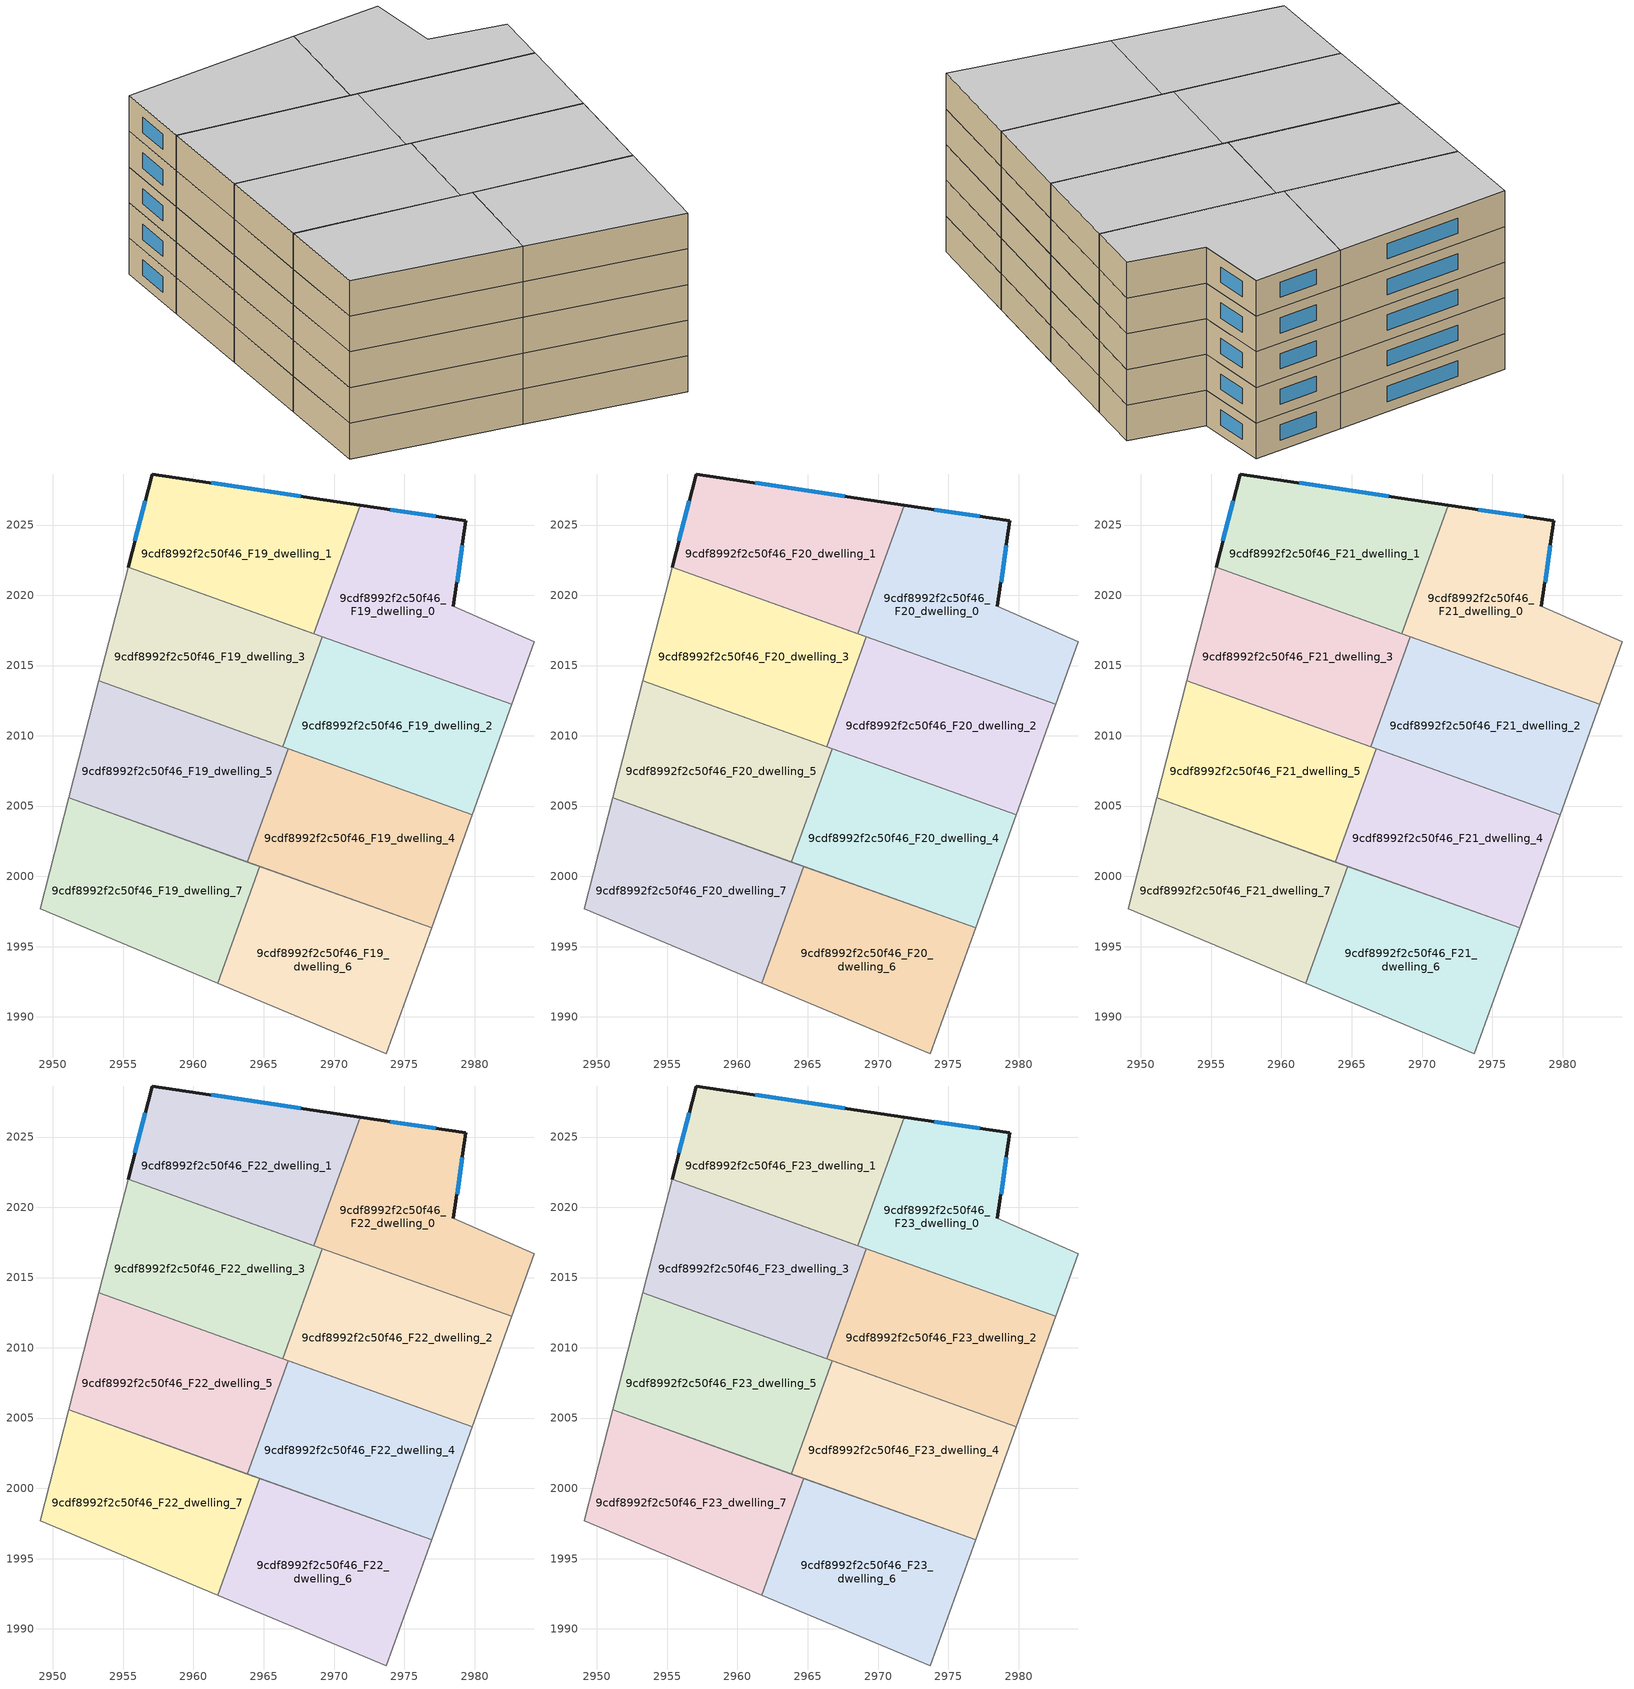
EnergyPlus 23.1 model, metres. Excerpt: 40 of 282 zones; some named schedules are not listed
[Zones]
9cdf8992f2c50f46_F19_dwelling_0
 floor to 9cdf8992f2c50f46_F18_dwelling_0 (EU_floor_Construction): 2979.39,2025.3 2978.5,2019.21 2984.23,2016.69 2982.64,2012.23 2968.57,2017.27 2971.85,2026.42 z57
 wall outside (EU_wall_Construction): 2978.5,2019.21 2979.39,2025.3 2971.85,2026.42 z57:60
 wall adiabatic (EU_wall_Construction): 2968.57,2017.27 2982.64,2012.23 2984.23,2016.69 2978.5,2019.21 z57:60
 wall to 9cdf8992f2c50f46_F19_dwelling_1 (EU_wall_Construction): 2971.85,2026.42 2968.57,2017.27 z57:60
 window (EU_Window_Construction): 2977.24,2025.62 2974.01,2026.1 / 2978.75,2020.95 2979.14,2023.56 z57.86:59.14
9cdf8992f2c50f46_F19_dwelling_1
 floor to 9cdf8992f2c50f46_F18_dwelling_1 (EU_floor_Construction): 2971.85,2026.42 2968.57,2017.27 2955.35,2022.01 2957.05,2028.62 z57
 wall outside (EU_wall_Construction): 2971.85,2026.42 2957.05,2028.62 2955.35,2022.01 z57:60
 wall adiabatic (EU_wall_Construction): 2955.35,2022.01 2968.57,2017.27 z57:60
 window (EU_Window_Construction): 2967.62,2027.05 2961.28,2028 / 2956.57,2026.73 2955.83,2023.9 z57.86:59.14
9cdf8992f2c50f46_F19_dwelling_2
 floor to 9cdf8992f2c50f46_F18_dwelling_2 (EU_floor_Construction): 2982.64,2012.23 2979.83,2004.39 2966.36,2009.21 2969.17,2017.05 z57
 wall adiabatic (EU_wall_Construction): 2966.36,2009.21 2979.83,2004.39 2982.64,2012.23 2969.17,2017.05 z57:60
 wall to 9cdf8992f2c50f46_F19_dwelling_3 (EU_wall_Construction): 2969.17,2017.05 2966.36,2009.21 z57:60
9cdf8992f2c50f46_F19_dwelling_3
 floor to 9cdf8992f2c50f46_F18_dwelling_3 (EU_floor_Construction): 2969.17,2017.05 2966.36,2009.21 2953.26,2013.91 2955.35,2022.01 z57
 wall adiabatic (EU_wall_Construction): 2969.17,2017.05 2955.35,2022.01 2953.26,2013.91 2966.36,2009.21 z57:60
9cdf8992f2c50f46_F19_dwelling_4
 floor to 9cdf8992f2c50f46_F18_dwelling_4 (EU_floor_Construction): 2979.83,2004.39 2976.94,1996.33 2963.84,2001.02 2966.73,2009.08 z57
 wall adiabatic (EU_wall_Construction): 2963.84,2001.02 2976.94,1996.33 2979.83,2004.39 2966.73,2009.08 z57:60
 wall to 9cdf8992f2c50f46_F19_dwelling_5 (EU_wall_Construction): 2966.73,2009.08 2963.84,2001.02 z57:60
9cdf8992f2c50f46_F19_dwelling_5
 floor to 9cdf8992f2c50f46_F18_dwelling_5 (EU_floor_Construction): 2966.73,2009.08 2963.84,2001.02 2951.11,2005.58 2953.26,2013.91 z57
 wall adiabatic (EU_wall_Construction): 2966.73,2009.08 2953.26,2013.91 2951.11,2005.58 2963.84,2001.02 z57:60
9cdf8992f2c50f46_F19_dwelling_6
 floor to 9cdf8992f2c50f46_F18_dwelling_6 (EU_floor_Construction): 2976.94,1996.33 2973.73,1987.37 2961.73,1992.39 2964.71,2000.71 z57
 wall adiabatic (EU_wall_Construction): 2961.73,1992.39 2973.73,1987.37 2976.94,1996.33 2964.71,2000.71 z57:60
 wall to 9cdf8992f2c50f46_F19_dwelling_7 (EU_wall_Construction): 2964.71,2000.71 2961.73,1992.39 z57:60
9cdf8992f2c50f46_F19_dwelling_7
 floor to 9cdf8992f2c50f46_F18_dwelling_7 (EU_floor_Construction): 2964.71,2000.71 2961.73,1992.39 2949.08,1997.68 2951.11,2005.58 z57
 wall adiabatic (EU_wall_Construction): 2964.71,2000.71 2951.11,2005.58 2949.08,1997.68 2961.73,1992.39 z57:60
9cdf8992f2c50f46_F20_dwelling_0
 floor to 9cdf8992f2c50f46_F19_dwelling_0 (EU_floor_Construction): 2979.39,2025.3 2978.5,2019.21 2984.23,2016.69 2982.64,2012.23 2968.57,2017.27 2971.85,2026.42 z60
 wall outside (EU_wall_Construction): 2978.5,2019.21 2979.39,2025.3 2971.85,2026.42 z60:63
 wall adiabatic (EU_wall_Construction): 2968.57,2017.27 2982.64,2012.23 2984.23,2016.69 2978.5,2019.21 z60:63
 wall to 9cdf8992f2c50f46_F20_dwelling_1 (EU_wall_Construction): 2971.85,2026.42 2968.57,2017.27 z60:63
 window (EU_Window_Construction): 2977.24,2025.62 2974.01,2026.1 / 2978.75,2020.95 2979.14,2023.56 z60.86:62.14
9cdf8992f2c50f46_F20_dwelling_1
 floor to 9cdf8992f2c50f46_F19_dwelling_1 (EU_floor_Construction): 2971.85,2026.42 2968.57,2017.27 2955.35,2022.01 2957.05,2028.62 z60
 wall outside (EU_wall_Construction): 2971.85,2026.42 2957.05,2028.62 2955.35,2022.01 z60:63
 wall adiabatic (EU_wall_Construction): 2955.35,2022.01 2968.57,2017.27 z60:63
 window (EU_Window_Construction): 2967.62,2027.05 2961.28,2028 / 2956.57,2026.73 2955.83,2023.9 z60.86:62.14
9cdf8992f2c50f46_F20_dwelling_2
 floor to 9cdf8992f2c50f46_F19_dwelling_2 (EU_floor_Construction): 2982.64,2012.23 2979.83,2004.39 2966.36,2009.21 2969.17,2017.05 z60
 wall adiabatic (EU_wall_Construction): 2966.36,2009.21 2979.83,2004.39 2982.64,2012.23 2969.17,2017.05 z60:63
 wall to 9cdf8992f2c50f46_F20_dwelling_3 (EU_wall_Construction): 2969.17,2017.05 2966.36,2009.21 z60:63
9cdf8992f2c50f46_F20_dwelling_3
 floor to 9cdf8992f2c50f46_F19_dwelling_3 (EU_floor_Construction): 2969.17,2017.05 2966.36,2009.21 2953.26,2013.91 2955.35,2022.01 z60
 wall adiabatic (EU_wall_Construction): 2969.17,2017.05 2955.35,2022.01 2953.26,2013.91 2966.36,2009.21 z60:63
9cdf8992f2c50f46_F20_dwelling_4
 floor to 9cdf8992f2c50f46_F19_dwelling_4 (EU_floor_Construction): 2979.83,2004.39 2976.94,1996.33 2963.84,2001.02 2966.73,2009.08 z60
 wall adiabatic (EU_wall_Construction): 2963.84,2001.02 2976.94,1996.33 2979.83,2004.39 2966.73,2009.08 z60:63
 wall to 9cdf8992f2c50f46_F20_dwelling_5 (EU_wall_Construction): 2966.73,2009.08 2963.84,2001.02 z60:63
9cdf8992f2c50f46_F20_dwelling_5
 floor to 9cdf8992f2c50f46_F19_dwelling_5 (EU_floor_Construction): 2966.73,2009.08 2963.84,2001.02 2951.11,2005.58 2953.26,2013.91 z60
 wall adiabatic (EU_wall_Construction): 2966.73,2009.08 2953.26,2013.91 2951.11,2005.58 2963.84,2001.02 z60:63
9cdf8992f2c50f46_F20_dwelling_6
 floor to 9cdf8992f2c50f46_F19_dwelling_6 (EU_floor_Construction): 2976.94,1996.33 2973.73,1987.37 2961.73,1992.39 2964.71,2000.71 z60
 wall adiabatic (EU_wall_Construction): 2961.73,1992.39 2973.73,1987.37 2976.94,1996.33 2964.71,2000.71 z60:63
 wall to 9cdf8992f2c50f46_F20_dwelling_7 (EU_wall_Construction): 2964.71,2000.71 2961.73,1992.39 z60:63
9cdf8992f2c50f46_F20_dwelling_7
 floor to 9cdf8992f2c50f46_F19_dwelling_7 (EU_floor_Construction): 2964.71,2000.71 2961.73,1992.39 2949.08,1997.68 2951.11,2005.58 z60
 wall adiabatic (EU_wall_Construction): 2964.71,2000.71 2951.11,2005.58 2949.08,1997.68 2961.73,1992.39 z60:63
9cdf8992f2c50f46_F21_dwelling_0
 floor to 9cdf8992f2c50f46_F20_dwelling_0 (EU_floor_Construction): 2979.39,2025.3 2978.5,2019.21 2984.23,2016.69 2982.64,2012.23 2968.57,2017.27 2971.85,2026.42 z63
 wall outside (EU_wall_Construction): 2978.5,2019.21 2979.39,2025.3 2971.85,2026.42 z63:66
 wall adiabatic (EU_wall_Construction): 2968.57,2017.27 2982.64,2012.23 2984.23,2016.69 2978.5,2019.21 z63:66
 wall to 9cdf8992f2c50f46_F21_dwelling_1 (EU_wall_Construction): 2971.85,2026.42 2968.57,2017.27 z63:66
 window (EU_Window_Construction): 2977.24,2025.62 2974.01,2026.1 / 2978.75,2020.95 2979.14,2023.56 z63.86:65.14
9cdf8992f2c50f46_F21_dwelling_1
 floor to 9cdf8992f2c50f46_F20_dwelling_1 (EU_floor_Construction): 2971.85,2026.42 2968.57,2017.27 2955.35,2022.01 2957.05,2028.62 z63
 wall outside (EU_wall_Construction): 2971.85,2026.42 2957.05,2028.62 2955.35,2022.01 z63:66
 wall adiabatic (EU_wall_Construction): 2955.35,2022.01 2968.57,2017.27 z63:66
 window (EU_Window_Construction): 2967.62,2027.05 2961.28,2028 / 2956.57,2026.73 2955.83,2023.9 z63.86:65.14
9cdf8992f2c50f46_F21_dwelling_2
 floor to 9cdf8992f2c50f46_F20_dwelling_2 (EU_floor_Construction): 2982.64,2012.23 2979.83,2004.39 2966.36,2009.21 2969.17,2017.05 z63
 wall adiabatic (EU_wall_Construction): 2966.36,2009.21 2979.83,2004.39 2982.64,2012.23 2969.17,2017.05 z63:66
 wall to 9cdf8992f2c50f46_F21_dwelling_3 (EU_wall_Construction): 2969.17,2017.05 2966.36,2009.21 z63:66
9cdf8992f2c50f46_F21_dwelling_3
 floor to 9cdf8992f2c50f46_F20_dwelling_3 (EU_floor_Construction): 2969.17,2017.05 2966.36,2009.21 2953.26,2013.91 2955.35,2022.01 z63
 wall adiabatic (EU_wall_Construction): 2969.17,2017.05 2955.35,2022.01 2953.26,2013.91 2966.36,2009.21 z63:66
9cdf8992f2c50f46_F21_dwelling_4
 floor to 9cdf8992f2c50f46_F20_dwelling_4 (EU_floor_Construction): 2979.83,2004.39 2976.94,1996.33 2963.84,2001.02 2966.73,2009.08 z63
 wall adiabatic (EU_wall_Construction): 2963.84,2001.02 2976.94,1996.33 2979.83,2004.39 2966.73,2009.08 z63:66
 wall to 9cdf8992f2c50f46_F21_dwelling_5 (EU_wall_Construction): 2966.73,2009.08 2963.84,2001.02 z63:66
9cdf8992f2c50f46_F21_dwelling_5
 floor to 9cdf8992f2c50f46_F20_dwelling_5 (EU_floor_Construction): 2966.73,2009.08 2963.84,2001.02 2951.11,2005.58 2953.26,2013.91 z63
 wall adiabatic (EU_wall_Construction): 2966.73,2009.08 2953.26,2013.91 2951.11,2005.58 2963.84,2001.02 z63:66
9cdf8992f2c50f46_F21_dwelling_6
 floor to 9cdf8992f2c50f46_F20_dwelling_6 (EU_floor_Construction): 2976.94,1996.33 2973.73,1987.37 2961.73,1992.39 2964.71,2000.71 z63
 wall adiabatic (EU_wall_Construction): 2961.73,1992.39 2973.73,1987.37 2976.94,1996.33 2964.71,2000.71 z63:66
 wall to 9cdf8992f2c50f46_F21_dwelling_7 (EU_wall_Construction): 2964.71,2000.71 2961.73,1992.39 z63:66
9cdf8992f2c50f46_F21_dwelling_7
 floor to 9cdf8992f2c50f46_F20_dwelling_7 (EU_floor_Construction): 2964.71,2000.71 2961.73,1992.39 2949.08,1997.68 2951.11,2005.58 z63
 wall adiabatic (EU_wall_Construction): 2964.71,2000.71 2951.11,2005.58 2949.08,1997.68 2961.73,1992.39 z63:66
9cdf8992f2c50f46_F22_dwelling_0
 floor to 9cdf8992f2c50f46_F21_dwelling_0 (EU_floor_Construction): 2979.39,2025.3 2978.5,2019.21 2984.23,2016.69 2982.64,2012.23 2968.57,2017.27 2971.85,2026.42 z66
 wall outside (EU_wall_Construction): 2978.5,2019.21 2979.39,2025.3 2971.85,2026.42 z66:69
 wall adiabatic (EU_wall_Construction): 2968.57,2017.27 2982.64,2012.23 2984.23,2016.69 2978.5,2019.21 z66:69
 wall to 9cdf8992f2c50f46_F22_dwelling_1 (EU_wall_Construction): 2971.85,2026.42 2968.57,2017.27 z66:69
 window (EU_Window_Construction): 2977.24,2025.62 2974.01,2026.1 / 2978.75,2020.95 2979.14,2023.56 z66.86:68.14
9cdf8992f2c50f46_F22_dwelling_1
 floor to 9cdf8992f2c50f46_F21_dwelling_1 (EU_floor_Construction): 2971.85,2026.42 2968.57,2017.27 2955.35,2022.01 2957.05,2028.62 z66
 wall outside (EU_wall_Construction): 2971.85,2026.42 2957.05,2028.62 2955.35,2022.01 z66:69
 wall adiabatic (EU_wall_Construction): 2955.35,2022.01 2968.57,2017.27 z66:69
 window (EU_Window_Construction): 2967.62,2027.05 2961.28,2028 / 2956.57,2026.73 2955.83,2023.9 z66.86:68.14
9cdf8992f2c50f46_F22_dwelling_2
 floor to 9cdf8992f2c50f46_F21_dwelling_2 (EU_floor_Construction): 2982.64,2012.23 2979.83,2004.39 2966.36,2009.21 2969.17,2017.05 z66
 wall adiabatic (EU_wall_Construction): 2966.36,2009.21 2979.83,2004.39 2982.64,2012.23 2969.17,2017.05 z66:69
 wall to 9cdf8992f2c50f46_F22_dwelling_3 (EU_wall_Construction): 2969.17,2017.05 2966.36,2009.21 z66:69
9cdf8992f2c50f46_F22_dwelling_3
 floor to 9cdf8992f2c50f46_F21_dwelling_3 (EU_floor_Construction): 2969.17,2017.05 2966.36,2009.21 2953.26,2013.91 2955.35,2022.01 z66
 wall adiabatic (EU_wall_Construction): 2969.17,2017.05 2955.35,2022.01 2953.26,2013.91 2966.36,2009.21 z66:69
9cdf8992f2c50f46_F22_dwelling_4
 floor to 9cdf8992f2c50f46_F21_dwelling_4 (EU_floor_Construction): 2979.83,2004.39 2976.94,1996.33 2963.84,2001.02 2966.73,2009.08 z66
 wall adiabatic (EU_wall_Construction): 2963.84,2001.02 2976.94,1996.33 2979.83,2004.39 2966.73,2009.08 z66:69
 wall to 9cdf8992f2c50f46_F22_dwelling_5 (EU_wall_Construction): 2966.73,2009.08 2963.84,2001.02 z66:69
9cdf8992f2c50f46_F22_dwelling_5
 floor to 9cdf8992f2c50f46_F21_dwelling_5 (EU_floor_Construction): 2966.73,2009.08 2963.84,2001.02 2951.11,2005.58 2953.26,2013.91 z66
 wall adiabatic (EU_wall_Construction): 2966.73,2009.08 2953.26,2013.91 2951.11,2005.58 2963.84,2001.02 z66:69
9cdf8992f2c50f46_F22_dwelling_6
 floor to 9cdf8992f2c50f46_F21_dwelling_6 (EU_floor_Construction): 2976.94,1996.33 2973.73,1987.37 2961.73,1992.39 2964.71,2000.71 z66
 wall adiabatic (EU_wall_Construction): 2961.73,1992.39 2973.73,1987.37 2976.94,1996.33 2964.71,2000.71 z66:69
 wall to 9cdf8992f2c50f46_F22_dwelling_7 (EU_wall_Construction): 2964.71,2000.71 2961.73,1992.39 z66:69
9cdf8992f2c50f46_F22_dwelling_7
 floor to 9cdf8992f2c50f46_F21_dwelling_7 (EU_floor_Construction): 2964.71,2000.71 2961.73,1992.39 2949.08,1997.68 2951.11,2005.58 z66
 wall adiabatic (EU_wall_Construction): 2964.71,2000.71 2951.11,2005.58 2949.08,1997.68 2961.73,1992.39 z66:69
9cdf8992f2c50f46_F23_dwelling_0
 floor to 9cdf8992f2c50f46_F22_dwelling_0 (EU_floor_Construction): 2979.39,2025.3 2978.5,2019.21 2984.23,2016.69 2982.64,2012.23 2968.57,2017.27 2971.85,2026.42 z69
 wall outside (EU_wall_Construction): 2978.5,2019.21 2979.39,2025.3 2971.85,2026.42 z69:72
 wall adiabatic (EU_wall_Construction): 2968.57,2017.27 2982.64,2012.23 2984.23,2016.69 2978.5,2019.21 z69:72
 wall to 9cdf8992f2c50f46_F23_dwelling_1 (EU_wall_Construction): 2971.85,2026.42 2968.57,2017.27 z69:72
 window (EU_Window_Construction): 2977.24,2025.62 2974.01,2026.1 / 2978.75,2020.95 2979.14,2023.56 z69.86:71.14
 ceiling to 9cdf8992f2c50f46_F24_dwelling_0 (EU_floor_Construction): 2982.64,2012.23 2984.23,2016.69 2978.5,2019.21 2979.39,2025.3 2971.85,2026.42 2968.57,2017.27 z72
9cdf8992f2c50f46_F23_dwelling_1
 floor to 9cdf8992f2c50f46_F22_dwelling_1 (EU_floor_Construction): 2971.85,2026.42 2968.57,2017.27 2955.35,2022.01 2957.05,2028.62 z69
 wall outside (EU_wall_Construction): 2971.85,2026.42 2957.05,2028.62 2955.35,2022.01 z69:72
 wall adiabatic (EU_wall_Construction): 2955.35,2022.01 2968.57,2017.27 z69:72
 window (EU_Window_Construction): 2967.62,2027.05 2961.28,2028 / 2956.57,2026.73 2955.83,2023.9 z69.86:71.14
 ceiling to 9cdf8992f2c50f46_F24_dwelling_1 (EU_floor_Construction): 2968.57,2017.27 2971.85,2026.42 2957.05,2028.62 2955.35,2022.01 z72
9cdf8992f2c50f46_F23_dwelling_2
 floor to 9cdf8992f2c50f46_F22_dwelling_2 (EU_floor_Construction): 2982.64,2012.23 2979.83,2004.39 2966.36,2009.21 2969.17,2017.05 z69
 wall adiabatic (EU_wall_Construction): 2966.36,2009.21 2979.83,2004.39 2982.64,2012.23 2969.17,2017.05 z69:72
 wall to 9cdf8992f2c50f46_F23_dwelling_3 (EU_wall_Construction): 2969.17,2017.05 2966.36,2009.21 z69:72
 ceiling to 9cdf8992f2c50f46_F24_dwelling_2 (EU_floor_Construction): 2979.83,2004.39 2982.64,2012.23 2969.17,2017.05 2966.36,2009.21 z72
9cdf8992f2c50f46_F23_dwelling_3
 floor to 9cdf8992f2c50f46_F22_dwelling_3 (EU_floor_Construction): 2969.17,2017.05 2966.36,2009.21 2953.26,2013.91 2955.35,2022.01 z69
 wall adiabatic (EU_wall_Construction): 2969.17,2017.05 2955.35,2022.01 2953.26,2013.91 2966.36,2009.21 z69:72
 ceiling to 9cdf8992f2c50f46_F24_dwelling_3 (EU_floor_Construction): 2966.36,2009.21 2969.17,2017.05 2955.35,2022.01 2953.26,2013.91 z72
9cdf8992f2c50f46_F23_dwelling_4
 floor to 9cdf8992f2c50f46_F22_dwelling_4 (EU_floor_Construction): 2979.83,2004.39 2976.94,1996.33 2963.84,2001.02 2966.73,2009.08 z69
 wall adiabatic (EU_wall_Construction): 2963.84,2001.02 2976.94,1996.33 2979.83,2004.39 2966.73,2009.08 z69:72
 wall to 9cdf8992f2c50f46_F23_dwelling_5 (EU_wall_Construction): 2966.73,2009.08 2963.84,2001.02 z69:72
 ceiling to 9cdf8992f2c50f46_F24_dwelling_4 (EU_floor_Construction): 2976.94,1996.33 2979.83,2004.39 2966.73,2009.08 2963.84,2001.02 z72
9cdf8992f2c50f46_F23_dwelling_5
 floor to 9cdf8992f2c50f46_F22_dwelling_5 (EU_floor_Construction): 2966.73,2009.08 2963.84,2001.02 2951.11,2005.58 2953.26,2013.91 z69
 wall adiabatic (EU_wall_Construction): 2966.73,2009.08 2953.26,2013.91 2951.11,2005.58 2963.84,2001.02 z69:72
 ceiling to 9cdf8992f2c50f46_F24_dwelling_5 (EU_floor_Construction): 2963.84,2001.02 2966.73,2009.08 2953.26,2013.91 2951.11,2005.58 z72
9cdf8992f2c50f46_F23_dwelling_6
 floor to 9cdf8992f2c50f46_F22_dwelling_6 (EU_floor_Construction): 2976.94,1996.33 2973.73,1987.37 2961.73,1992.39 2964.71,2000.71 z69
 wall adiabatic (EU_wall_Construction): 2961.73,1992.39 2973.73,1987.37 2976.94,1996.33 2964.71,2000.71 z69:72
 wall to 9cdf8992f2c50f46_F23_dwelling_7 (EU_wall_Construction): 2964.71,2000.71 2961.73,1992.39 z69:72
 ceiling to 9cdf8992f2c50f46_F24_dwelling_6 (EU_floor_Construction): 2973.73,1987.37 2976.94,1996.33 2964.71,2000.71 2961.73,1992.39 z72
9cdf8992f2c50f46_F23_dwelling_7
 floor to 9cdf8992f2c50f46_F22_dwelling_7 (EU_floor_Construction): 2964.71,2000.71 2961.73,1992.39 2949.08,1997.68 2951.11,2005.58 z69
 wall adiabatic (EU_wall_Construction): 2964.71,2000.71 2951.11,2005.58 2949.08,1997.68 2961.73,1992.39 z69:72
 ceiling to 9cdf8992f2c50f46_F24_dwelling_7 (EU_floor_Construction): 2961.73,1992.39 2964.71,2000.71 2951.11,2005.58 2949.08,1997.68 z72
[Building]
EU S2 Campaign: North Axis=0; Terrain=City; Solar Distribution=FullExterior
[Site:Location]
Helsinki-Vantaa.AP: Latitude=60.317; Longitude=24.963; Time Zone=2; Elevation=54.6
[SizingPeriod:WeatherFileDays]
AnnualSizingPeriod: Begin Month=1; Begin Day of Month=1; End Month=12; End Day of Month=31; Day of Week for Start Day=Monday; Use Weather File Daylight Saving Period=No; Use Weather File Rain and Snow Indicators=No
[MATERIAL]
EU_InternalMass_Material: Roughness=MediumRough; Thickness=0.1; Conductivity=1; Density=1800; Specific Heat=900; Thermal Absorptance=0.9; Solar Absorptance=0.7; Visible Absorptance=0.7
[MATERIAL:NOMASS] Roughness=MediumRough; Thermal Absorptance=0.9; Solar Absorptance=0.7; Visible Absorptance=0.7
Name | Thermal Resistance
EU_wall_NoMass | 5.91765
EU_floor_NoMass | 6.2875
[WINDOWMATERIAL:SIMPLEGLAZINGSYSTEM]
EU_Window_SimpleGlazing: UFactor=0.994035; Solar Heat Gain Coefficient=0.7; Visible Transmittance=0.7
[CONSTRUCTION]
EU_wall_Construction: EU_wall_NoMass
EU_floor_Construction: EU_floor_NoMass
EU_Window_Construction: EU_Window_SimpleGlazing
EU_InternalMass_Construction: EU_InternalMass_Material
[ZONE] Type=1; Multiplier=1; Ceiling Height=autocalculate; Floor Area=autocalculate; Part of Total Floor Area=Yes
Name | Volume
9cdf8992f2c50f46_F19_dwelling_0; 9cdf8992f2c50f46_F20_dwelling_0; 9cdf8992f2c50f46_F21_dwelling_0; 9cdf8992f2c50f46_F22_dwelling_0; 9cdf8992f2c50f46_F23_dwelling_0 | 357.466
9cdf8992f2c50f46_F19_dwelling_1; 9cdf8992f2c50f46_F20_dwelling_1; 9cdf8992f2c50f46_F21_dwelling_1; 9cdf8992f2c50f46_F22_dwelling_1; 9cdf8992f2c50f46_F23_dwelling_1 | 357.464
9cdf8992f2c50f46_F19_dwelling_2; 9cdf8992f2c50f46_F20_dwelling_2; 9cdf8992f2c50f46_F21_dwelling_2; 9cdf8992f2c50f46_F22_dwelling_2; 9cdf8992f2c50f46_F23_dwelling_2 | 357.456
9cdf8992f2c50f46_F19_dwelling_3; 9cdf8992f2c50f46_F20_dwelling_3; 9cdf8992f2c50f46_F21_dwelling_3; 9cdf8992f2c50f46_F22_dwelling_3; 9cdf8992f2c50f46_F23_dwelling_3 | 357.463
9cdf8992f2c50f46_F19_dwelling_4; 9cdf8992f2c50f46_F20_dwelling_4; 9cdf8992f2c50f46_F21_dwelling_4; 9cdf8992f2c50f46_F22_dwelling_4; 9cdf8992f2c50f46_F23_dwelling_4 | 357.469
9cdf8992f2c50f46_F19_dwelling_5; 9cdf8992f2c50f46_F20_dwelling_5; 9cdf8992f2c50f46_F21_dwelling_5; 9cdf8992f2c50f46_F22_dwelling_5; 9cdf8992f2c50f46_F23_dwelling_5 | 357.488
9cdf8992f2c50f46_F19_dwelling_6; 9cdf8992f2c50f46_F20_dwelling_6; 9cdf8992f2c50f46_F21_dwelling_6; 9cdf8992f2c50f46_F22_dwelling_6; 9cdf8992f2c50f46_F23_dwelling_6 | 357.472
9cdf8992f2c50f46_F19_dwelling_7; 9cdf8992f2c50f46_F20_dwelling_7; 9cdf8992f2c50f46_F21_dwelling_7; 9cdf8992f2c50f46_F22_dwelling_7; 9cdf8992f2c50f46_F23_dwelling_7 | 357.478
[INTERNALMASS] Construction=EU_InternalMass_Construction
Name | Zone or ZoneList | Surface Area
9cdf8992f2c50f46_F19_dwelling_0_EU_InternalMass | 9cdf8992f2c50f46_F19_dwelling_0 | 119.155
9cdf8992f2c50f46_F19_dwelling_1_EU_InternalMass | 9cdf8992f2c50f46_F19_dwelling_1 | 119.155
9cdf8992f2c50f46_F19_dwelling_2_EU_InternalMass | 9cdf8992f2c50f46_F19_dwelling_2 | 119.15
9cdf8992f2c50f46_F19_dwelling_3_EU_InternalMass | 9cdf8992f2c50f46_F19_dwelling_3 | 119.157
9cdf8992f2c50f46_F19_dwelling_4_EU_InternalMass | 9cdf8992f2c50f46_F19_dwelling_4 | 119.157
9cdf8992f2c50f46_F19_dwelling_5_EU_InternalMass | 9cdf8992f2c50f46_F19_dwelling_5 | 119.163
9cdf8992f2c50f46_F19_dwelling_6_EU_InternalMass | 9cdf8992f2c50f46_F19_dwelling_6 | 119.156
9cdf8992f2c50f46_F19_dwelling_7_EU_InternalMass | 9cdf8992f2c50f46_F19_dwelling_7 | 119.159
9cdf8992f2c50f46_F20_dwelling_0_EU_InternalMass | 9cdf8992f2c50f46_F20_dwelling_0 | 119.155
9cdf8992f2c50f46_F20_dwelling_1_EU_InternalMass | 9cdf8992f2c50f46_F20_dwelling_1 | 119.155
9cdf8992f2c50f46_F20_dwelling_2_EU_InternalMass | 9cdf8992f2c50f46_F20_dwelling_2 | 119.15
9cdf8992f2c50f46_F20_dwelling_3_EU_InternalMass | 9cdf8992f2c50f46_F20_dwelling_3 | 119.157
9cdf8992f2c50f46_F20_dwelling_4_EU_InternalMass | 9cdf8992f2c50f46_F20_dwelling_4 | 119.157
9cdf8992f2c50f46_F20_dwelling_5_EU_InternalMass | 9cdf8992f2c50f46_F20_dwelling_5 | 119.163
9cdf8992f2c50f46_F20_dwelling_6_EU_InternalMass | 9cdf8992f2c50f46_F20_dwelling_6 | 119.156
9cdf8992f2c50f46_F20_dwelling_7_EU_InternalMass | 9cdf8992f2c50f46_F20_dwelling_7 | 119.159
9cdf8992f2c50f46_F21_dwelling_0_EU_InternalMass | 9cdf8992f2c50f46_F21_dwelling_0 | 119.155
9cdf8992f2c50f46_F21_dwelling_1_EU_InternalMass | 9cdf8992f2c50f46_F21_dwelling_1 | 119.155
9cdf8992f2c50f46_F21_dwelling_2_EU_InternalMass | 9cdf8992f2c50f46_F21_dwelling_2 | 119.15
9cdf8992f2c50f46_F21_dwelling_3_EU_InternalMass | 9cdf8992f2c50f46_F21_dwelling_3 | 119.157
9cdf8992f2c50f46_F21_dwelling_4_EU_InternalMass | 9cdf8992f2c50f46_F21_dwelling_4 | 119.157
9cdf8992f2c50f46_F21_dwelling_5_EU_InternalMass | 9cdf8992f2c50f46_F21_dwelling_5 | 119.163
9cdf8992f2c50f46_F21_dwelling_6_EU_InternalMass | 9cdf8992f2c50f46_F21_dwelling_6 | 119.156
9cdf8992f2c50f46_F21_dwelling_7_EU_InternalMass | 9cdf8992f2c50f46_F21_dwelling_7 | 119.159
9cdf8992f2c50f46_F22_dwelling_0_EU_InternalMass | 9cdf8992f2c50f46_F22_dwelling_0 | 119.155
9cdf8992f2c50f46_F22_dwelling_1_EU_InternalMass | 9cdf8992f2c50f46_F22_dwelling_1 | 119.155
9cdf8992f2c50f46_F22_dwelling_2_EU_InternalMass | 9cdf8992f2c50f46_F22_dwelling_2 | 119.15
9cdf8992f2c50f46_F22_dwelling_3_EU_InternalMass | 9cdf8992f2c50f46_F22_dwelling_3 | 119.157
9cdf8992f2c50f46_F22_dwelling_4_EU_InternalMass | 9cdf8992f2c50f46_F22_dwelling_4 | 119.157
9cdf8992f2c50f46_F22_dwelling_5_EU_InternalMass | 9cdf8992f2c50f46_F22_dwelling_5 | 119.163
9cdf8992f2c50f46_F22_dwelling_6_EU_InternalMass | 9cdf8992f2c50f46_F22_dwelling_6 | 119.156
9cdf8992f2c50f46_F22_dwelling_7_EU_InternalMass | 9cdf8992f2c50f46_F22_dwelling_7 | 119.159
9cdf8992f2c50f46_F23_dwelling_0_EU_InternalMass | 9cdf8992f2c50f46_F23_dwelling_0 | 119.155
9cdf8992f2c50f46_F23_dwelling_1_EU_InternalMass | 9cdf8992f2c50f46_F23_dwelling_1 | 119.155
9cdf8992f2c50f46_F23_dwelling_2_EU_InternalMass | 9cdf8992f2c50f46_F23_dwelling_2 | 119.15
9cdf8992f2c50f46_F23_dwelling_3_EU_InternalMass | 9cdf8992f2c50f46_F23_dwelling_3 | 119.157
9cdf8992f2c50f46_F23_dwelling_4_EU_InternalMass | 9cdf8992f2c50f46_F23_dwelling_4 | 119.157
9cdf8992f2c50f46_F23_dwelling_5_EU_InternalMass | 9cdf8992f2c50f46_F23_dwelling_5 | 119.163
9cdf8992f2c50f46_F23_dwelling_6_EU_InternalMass | 9cdf8992f2c50f46_F23_dwelling_6 | 119.156
9cdf8992f2c50f46_F23_dwelling_7_EU_InternalMass | 9cdf8992f2c50f46_F23_dwelling_7 | 119.159
[OTHEREQUIPMENT] Fuel Type=Electricity; Design Level Calculation Method=Watts/Area; Power per Zone Floor Area=1; Fraction Latent=0; Fraction Radiant=0; Fraction Lost=0; Carbon Dioxide Generation Rate=0; EndUse Subcategory=EU_Step8_InternalGains
Name | Zone or ZoneList or Space or SpaceList | Schedule
EU_Step8_InternalGain_9cdf8992f2c50f46_F19_dwelling_0_f000 | 9cdf8992f2c50f46_F19_dwelling_0 | EU_Step8_GainSchedule_9cdf8992f2c50f46_F19_dwelling_0_f000
EU_Step8_InternalGain_9cdf8992f2c50f46_F19_dwelling_1_f000 | 9cdf8992f2c50f46_F19_dwelling_1 | EU_Step8_GainSchedule_9cdf8992f2c50f46_F19_dwelling_1_f000
EU_Step8_InternalGain_9cdf8992f2c50f46_F19_dwelling_2_f000 | 9cdf8992f2c50f46_F19_dwelling_2 | EU_Step8_GainSchedule_9cdf8992f2c50f46_F19_dwelling_2_f000
EU_Step8_InternalGain_9cdf8992f2c50f46_F19_dwelling_3_f000 | 9cdf8992f2c50f46_F19_dwelling_3 | EU_Step8_GainSchedule_9cdf8992f2c50f46_F19_dwelling_3_f000
EU_Step8_InternalGain_9cdf8992f2c50f46_F19_dwelling_4_f000 | 9cdf8992f2c50f46_F19_dwelling_4 | EU_Step8_GainSchedule_9cdf8992f2c50f46_F19_dwelling_4_f000
EU_Step8_InternalGain_9cdf8992f2c50f46_F19_dwelling_5_f000 | 9cdf8992f2c50f46_F19_dwelling_5 | EU_Step8_GainSchedule_9cdf8992f2c50f46_F19_dwelling_5_f000
EU_Step8_InternalGain_9cdf8992f2c50f46_F19_dwelling_6_f000 | 9cdf8992f2c50f46_F19_dwelling_6 | EU_Step8_GainSchedule_9cdf8992f2c50f46_F19_dwelling_6_f000
EU_Step8_InternalGain_9cdf8992f2c50f46_F19_dwelling_7_f000 | 9cdf8992f2c50f46_F19_dwelling_7 | EU_Step8_GainSchedule_9cdf8992f2c50f46_F19_dwelling_7_f000
EU_Step8_InternalGain_9cdf8992f2c50f46_F20_dwelling_0_f000 | 9cdf8992f2c50f46_F20_dwelling_0 | EU_Step8_GainSchedule_9cdf8992f2c50f46_F20_dwelling_0_f000
EU_Step8_InternalGain_9cdf8992f2c50f46_F20_dwelling_1_f000 | 9cdf8992f2c50f46_F20_dwelling_1 | EU_Step8_GainSchedule_9cdf8992f2c50f46_F20_dwelling_1_f000
EU_Step8_InternalGain_9cdf8992f2c50f46_F20_dwelling_2_f000 | 9cdf8992f2c50f46_F20_dwelling_2 | EU_Step8_GainSchedule_9cdf8992f2c50f46_F20_dwelling_2_f000
EU_Step8_InternalGain_9cdf8992f2c50f46_F20_dwelling_3_f000 | 9cdf8992f2c50f46_F20_dwelling_3 | EU_Step8_GainSchedule_9cdf8992f2c50f46_F20_dwelling_3_f000
EU_Step8_InternalGain_9cdf8992f2c50f46_F20_dwelling_4_f000 | 9cdf8992f2c50f46_F20_dwelling_4 | EU_Step8_GainSchedule_9cdf8992f2c50f46_F20_dwelling_4_f000
EU_Step8_InternalGain_9cdf8992f2c50f46_F20_dwelling_5_f000 | 9cdf8992f2c50f46_F20_dwelling_5 | EU_Step8_GainSchedule_9cdf8992f2c50f46_F20_dwelling_5_f000
EU_Step8_InternalGain_9cdf8992f2c50f46_F20_dwelling_6_f000 | 9cdf8992f2c50f46_F20_dwelling_6 | EU_Step8_GainSchedule_9cdf8992f2c50f46_F20_dwelling_6_f000
EU_Step8_InternalGain_9cdf8992f2c50f46_F20_dwelling_7_f000 | 9cdf8992f2c50f46_F20_dwelling_7 | EU_Step8_GainSchedule_9cdf8992f2c50f46_F20_dwelling_7_f000
EU_Step8_InternalGain_9cdf8992f2c50f46_F21_dwelling_0_f000 | 9cdf8992f2c50f46_F21_dwelling_0 | EU_Step8_GainSchedule_9cdf8992f2c50f46_F21_dwelling_0_f000
EU_Step8_InternalGain_9cdf8992f2c50f46_F21_dwelling_1_f000 | 9cdf8992f2c50f46_F21_dwelling_1 | EU_Step8_GainSchedule_9cdf8992f2c50f46_F21_dwelling_1_f000
EU_Step8_InternalGain_9cdf8992f2c50f46_F21_dwelling_2_f000 | 9cdf8992f2c50f46_F21_dwelling_2 | EU_Step8_GainSchedule_9cdf8992f2c50f46_F21_dwelling_2_f000
EU_Step8_InternalGain_9cdf8992f2c50f46_F21_dwelling_3_f000 | 9cdf8992f2c50f46_F21_dwelling_3 | EU_Step8_GainSchedule_9cdf8992f2c50f46_F21_dwelling_3_f000
EU_Step8_InternalGain_9cdf8992f2c50f46_F21_dwelling_4_f000 | 9cdf8992f2c50f46_F21_dwelling_4 | EU_Step8_GainSchedule_9cdf8992f2c50f46_F21_dwelling_4_f000
EU_Step8_InternalGain_9cdf8992f2c50f46_F21_dwelling_5_f000 | 9cdf8992f2c50f46_F21_dwelling_5 | EU_Step8_GainSchedule_9cdf8992f2c50f46_F21_dwelling_5_f000
EU_Step8_InternalGain_9cdf8992f2c50f46_F21_dwelling_6_f000 | 9cdf8992f2c50f46_F21_dwelling_6 | EU_Step8_GainSchedule_9cdf8992f2c50f46_F21_dwelling_6_f000
EU_Step8_InternalGain_9cdf8992f2c50f46_F21_dwelling_7_f000 | 9cdf8992f2c50f46_F21_dwelling_7 | EU_Step8_GainSchedule_9cdf8992f2c50f46_F21_dwelling_7_f000
EU_Step8_InternalGain_9cdf8992f2c50f46_F22_dwelling_0_f000 | 9cdf8992f2c50f46_F22_dwelling_0 | EU_Step8_GainSchedule_9cdf8992f2c50f46_F22_dwelling_0_f000
EU_Step8_InternalGain_9cdf8992f2c50f46_F22_dwelling_1_f000 | 9cdf8992f2c50f46_F22_dwelling_1 | EU_Step8_GainSchedule_9cdf8992f2c50f46_F22_dwelling_1_f000
EU_Step8_InternalGain_9cdf8992f2c50f46_F22_dwelling_2_f000 | 9cdf8992f2c50f46_F22_dwelling_2 | EU_Step8_GainSchedule_9cdf8992f2c50f46_F22_dwelling_2_f000
EU_Step8_InternalGain_9cdf8992f2c50f46_F22_dwelling_3_f000 | 9cdf8992f2c50f46_F22_dwelling_3 | EU_Step8_GainSchedule_9cdf8992f2c50f46_F22_dwelling_3_f000
EU_Step8_InternalGain_9cdf8992f2c50f46_F22_dwelling_4_f000 | 9cdf8992f2c50f46_F22_dwelling_4 | EU_Step8_GainSchedule_9cdf8992f2c50f46_F22_dwelling_4_f000
EU_Step8_InternalGain_9cdf8992f2c50f46_F22_dwelling_5_f000 | 9cdf8992f2c50f46_F22_dwelling_5 | EU_Step8_GainSchedule_9cdf8992f2c50f46_F22_dwelling_5_f000
EU_Step8_InternalGain_9cdf8992f2c50f46_F22_dwelling_6_f000 | 9cdf8992f2c50f46_F22_dwelling_6 | EU_Step8_GainSchedule_9cdf8992f2c50f46_F22_dwelling_6_f000
EU_Step8_InternalGain_9cdf8992f2c50f46_F22_dwelling_7_f000 | 9cdf8992f2c50f46_F22_dwelling_7 | EU_Step8_GainSchedule_9cdf8992f2c50f46_F22_dwelling_7_f000
EU_Step8_InternalGain_9cdf8992f2c50f46_F23_dwelling_0_f000 | 9cdf8992f2c50f46_F23_dwelling_0 | EU_Step8_GainSchedule_9cdf8992f2c50f46_F23_dwelling_0_f000
EU_Step8_InternalGain_9cdf8992f2c50f46_F23_dwelling_1_f000 | 9cdf8992f2c50f46_F23_dwelling_1 | EU_Step8_GainSchedule_9cdf8992f2c50f46_F23_dwelling_1_f000
EU_Step8_InternalGain_9cdf8992f2c50f46_F23_dwelling_2_f000 | 9cdf8992f2c50f46_F23_dwelling_2 | EU_Step8_GainSchedule_9cdf8992f2c50f46_F23_dwelling_2_f000
EU_Step8_InternalGain_9cdf8992f2c50f46_F23_dwelling_3_f000 | 9cdf8992f2c50f46_F23_dwelling_3 | EU_Step8_GainSchedule_9cdf8992f2c50f46_F23_dwelling_3_f000
EU_Step8_InternalGain_9cdf8992f2c50f46_F23_dwelling_4_f000 | 9cdf8992f2c50f46_F23_dwelling_4 | EU_Step8_GainSchedule_9cdf8992f2c50f46_F23_dwelling_4_f000
EU_Step8_InternalGain_9cdf8992f2c50f46_F23_dwelling_5_f000 | 9cdf8992f2c50f46_F23_dwelling_5 | EU_Step8_GainSchedule_9cdf8992f2c50f46_F23_dwelling_5_f000
EU_Step8_InternalGain_9cdf8992f2c50f46_F23_dwelling_6_f000 | 9cdf8992f2c50f46_F23_dwelling_6 | EU_Step8_GainSchedule_9cdf8992f2c50f46_F23_dwelling_6_f000
EU_Step8_InternalGain_9cdf8992f2c50f46_F23_dwelling_7_f000 | 9cdf8992f2c50f46_F23_dwelling_7 | EU_Step8_GainSchedule_9cdf8992f2c50f46_F23_dwelling_7_f000
[ZONEVENTILATION:DESIGNFLOWRATE] Schedule=EU_AlwaysOn; Design Flow Rate Calculation Method=AirChanges/Hour; Air Changes per Hour=0.596421; Ventilation Type=Natural; Fan Pressure Rise=0; Fan Total Efficiency=1; Constant Term Coefficient=1; Temperature Term Coefficient=0; Velocity Term Coefficient=0; Velocity Squared Term Coefficient=0; Minimum Indoor Temperature=-100; Maximum Indoor Temperature=100; Delta Temperature=-100; Minimum Outdoor Temperature=-100; Maximum Outdoor Temperature=100; Maximum Wind Speed=40
Name | Zone or ZoneList or Space or SpaceList
EU_ConstantAir_9cdf8992f2c50f46_F19_dwelling_0 | 9cdf8992f2c50f46_F19_dwelling_0
EU_ConstantAir_9cdf8992f2c50f46_F19_dwelling_1 | 9cdf8992f2c50f46_F19_dwelling_1
EU_ConstantAir_9cdf8992f2c50f46_F19_dwelling_2 | 9cdf8992f2c50f46_F19_dwelling_2
EU_ConstantAir_9cdf8992f2c50f46_F19_dwelling_3 | 9cdf8992f2c50f46_F19_dwelling_3
EU_ConstantAir_9cdf8992f2c50f46_F19_dwelling_4 | 9cdf8992f2c50f46_F19_dwelling_4
EU_ConstantAir_9cdf8992f2c50f46_F19_dwelling_5 | 9cdf8992f2c50f46_F19_dwelling_5
EU_ConstantAir_9cdf8992f2c50f46_F19_dwelling_6 | 9cdf8992f2c50f46_F19_dwelling_6
EU_ConstantAir_9cdf8992f2c50f46_F19_dwelling_7 | 9cdf8992f2c50f46_F19_dwelling_7
EU_ConstantAir_9cdf8992f2c50f46_F20_dwelling_0 | 9cdf8992f2c50f46_F20_dwelling_0
EU_ConstantAir_9cdf8992f2c50f46_F20_dwelling_1 | 9cdf8992f2c50f46_F20_dwelling_1
EU_ConstantAir_9cdf8992f2c50f46_F20_dwelling_2 | 9cdf8992f2c50f46_F20_dwelling_2
EU_ConstantAir_9cdf8992f2c50f46_F20_dwelling_3 | 9cdf8992f2c50f46_F20_dwelling_3
EU_ConstantAir_9cdf8992f2c50f46_F20_dwelling_4 | 9cdf8992f2c50f46_F20_dwelling_4
EU_ConstantAir_9cdf8992f2c50f46_F20_dwelling_5 | 9cdf8992f2c50f46_F20_dwelling_5
EU_ConstantAir_9cdf8992f2c50f46_F20_dwelling_6 | 9cdf8992f2c50f46_F20_dwelling_6
EU_ConstantAir_9cdf8992f2c50f46_F20_dwelling_7 | 9cdf8992f2c50f46_F20_dwelling_7
EU_ConstantAir_9cdf8992f2c50f46_F21_dwelling_0 | 9cdf8992f2c50f46_F21_dwelling_0
EU_ConstantAir_9cdf8992f2c50f46_F21_dwelling_1 | 9cdf8992f2c50f46_F21_dwelling_1
EU_ConstantAir_9cdf8992f2c50f46_F21_dwelling_2 | 9cdf8992f2c50f46_F21_dwelling_2
EU_ConstantAir_9cdf8992f2c50f46_F21_dwelling_3 | 9cdf8992f2c50f46_F21_dwelling_3
EU_ConstantAir_9cdf8992f2c50f46_F21_dwelling_4 | 9cdf8992f2c50f46_F21_dwelling_4
EU_ConstantAir_9cdf8992f2c50f46_F21_dwelling_5 | 9cdf8992f2c50f46_F21_dwelling_5
EU_ConstantAir_9cdf8992f2c50f46_F21_dwelling_6 | 9cdf8992f2c50f46_F21_dwelling_6
EU_ConstantAir_9cdf8992f2c50f46_F21_dwelling_7 | 9cdf8992f2c50f46_F21_dwelling_7
EU_ConstantAir_9cdf8992f2c50f46_F22_dwelling_0 | 9cdf8992f2c50f46_F22_dwelling_0
EU_ConstantAir_9cdf8992f2c50f46_F22_dwelling_1 | 9cdf8992f2c50f46_F22_dwelling_1
EU_ConstantAir_9cdf8992f2c50f46_F22_dwelling_2 | 9cdf8992f2c50f46_F22_dwelling_2
EU_ConstantAir_9cdf8992f2c50f46_F22_dwelling_3 | 9cdf8992f2c50f46_F22_dwelling_3
EU_ConstantAir_9cdf8992f2c50f46_F22_dwelling_4 | 9cdf8992f2c50f46_F22_dwelling_4
EU_ConstantAir_9cdf8992f2c50f46_F22_dwelling_5 | 9cdf8992f2c50f46_F22_dwelling_5
EU_ConstantAir_9cdf8992f2c50f46_F22_dwelling_6 | 9cdf8992f2c50f46_F22_dwelling_6
EU_ConstantAir_9cdf8992f2c50f46_F22_dwelling_7 | 9cdf8992f2c50f46_F22_dwelling_7
EU_ConstantAir_9cdf8992f2c50f46_F23_dwelling_0 | 9cdf8992f2c50f46_F23_dwelling_0
EU_ConstantAir_9cdf8992f2c50f46_F23_dwelling_1 | 9cdf8992f2c50f46_F23_dwelling_1
EU_ConstantAir_9cdf8992f2c50f46_F23_dwelling_2 | 9cdf8992f2c50f46_F23_dwelling_2
EU_ConstantAir_9cdf8992f2c50f46_F23_dwelling_3 | 9cdf8992f2c50f46_F23_dwelling_3
EU_ConstantAir_9cdf8992f2c50f46_F23_dwelling_4 | 9cdf8992f2c50f46_F23_dwelling_4
EU_ConstantAir_9cdf8992f2c50f46_F23_dwelling_5 | 9cdf8992f2c50f46_F23_dwelling_5
EU_ConstantAir_9cdf8992f2c50f46_F23_dwelling_6 | 9cdf8992f2c50f46_F23_dwelling_6
EU_ConstantAir_9cdf8992f2c50f46_F23_dwelling_7 | 9cdf8992f2c50f46_F23_dwelling_7
[HVACTEMPLATE:ZONE:IDEALLOADSAIRSYSTEM] System Availability Schedule=EU_AlwaysOn; Maximum Heating Supply Air Temperature=50; Minimum Cooling Supply Air Temperature=13; Maximum Heating Supply Air Humidity Ratio=0.0156; Minimum Cooling Supply Air Humidity Ratio=0.0077; Heating Limit=NoLimit; Cooling Limit=NoLimit; Heating Availability Schedule=EU_AlwaysOn; Cooling Availability Schedule=EU_CoolingOff; Dehumidification Control Type=ConstantSensibleHeatRatio; Cooling Sensible Heat Ratio=0.7; Dehumidification Setpoint=60; Humidification Control Type=None; Humidification Setpoint=30; Outdoor Air Method=None; Outdoor Air Flow Rate per Person=0.00944; Outdoor Air Flow Rate per Zone Floor Area=0; Outdoor Air Flow Rate per Zone=0; Demand Controlled Ventilation Type=None; Outdoor Air Economizer Type=NoEconomizer; Heat Recovery Type=None; Sensible Heat Recovery Effectiveness=0.7; Latent Heat Recovery Effectiveness=0.65
Name | Template Thermostat
9cdf8992f2c50f46_F19_dwelling_0 | EU_HeatOnly_9cdf8992f2c50f46_F19_dwelling_0
9cdf8992f2c50f46_F19_dwelling_1 | EU_HeatOnly_9cdf8992f2c50f46_F19_dwelling_1
9cdf8992f2c50f46_F19_dwelling_2 | EU_HeatOnly_9cdf8992f2c50f46_F19_dwelling_2
9cdf8992f2c50f46_F19_dwelling_3 | EU_HeatOnly_9cdf8992f2c50f46_F19_dwelling_3
9cdf8992f2c50f46_F19_dwelling_4 | EU_HeatOnly_9cdf8992f2c50f46_F19_dwelling_4
9cdf8992f2c50f46_F19_dwelling_5 | EU_HeatOnly_9cdf8992f2c50f46_F19_dwelling_5
9cdf8992f2c50f46_F19_dwelling_6 | EU_HeatOnly_9cdf8992f2c50f46_F19_dwelling_6
9cdf8992f2c50f46_F19_dwelling_7 | EU_HeatOnly_9cdf8992f2c50f46_F19_dwelling_7
9cdf8992f2c50f46_F20_dwelling_0 | EU_HeatOnly_9cdf8992f2c50f46_F20_dwelling_0
9cdf8992f2c50f46_F20_dwelling_1 | EU_HeatOnly_9cdf8992f2c50f46_F20_dwelling_1
9cdf8992f2c50f46_F20_dwelling_2 | EU_HeatOnly_9cdf8992f2c50f46_F20_dwelling_2
9cdf8992f2c50f46_F20_dwelling_3 | EU_HeatOnly_9cdf8992f2c50f46_F20_dwelling_3
9cdf8992f2c50f46_F20_dwelling_4 | EU_HeatOnly_9cdf8992f2c50f46_F20_dwelling_4
9cdf8992f2c50f46_F20_dwelling_5 | EU_HeatOnly_9cdf8992f2c50f46_F20_dwelling_5
9cdf8992f2c50f46_F20_dwelling_6 | EU_HeatOnly_9cdf8992f2c50f46_F20_dwelling_6
9cdf8992f2c50f46_F20_dwelling_7 | EU_HeatOnly_9cdf8992f2c50f46_F20_dwelling_7
9cdf8992f2c50f46_F21_dwelling_0 | EU_HeatOnly_9cdf8992f2c50f46_F21_dwelling_0
9cdf8992f2c50f46_F21_dwelling_1 | EU_HeatOnly_9cdf8992f2c50f46_F21_dwelling_1
9cdf8992f2c50f46_F21_dwelling_2 | EU_HeatOnly_9cdf8992f2c50f46_F21_dwelling_2
9cdf8992f2c50f46_F21_dwelling_3 | EU_HeatOnly_9cdf8992f2c50f46_F21_dwelling_3
9cdf8992f2c50f46_F21_dwelling_4 | EU_HeatOnly_9cdf8992f2c50f46_F21_dwelling_4
9cdf8992f2c50f46_F21_dwelling_5 | EU_HeatOnly_9cdf8992f2c50f46_F21_dwelling_5
9cdf8992f2c50f46_F21_dwelling_6 | EU_HeatOnly_9cdf8992f2c50f46_F21_dwelling_6
9cdf8992f2c50f46_F21_dwelling_7 | EU_HeatOnly_9cdf8992f2c50f46_F21_dwelling_7
9cdf8992f2c50f46_F22_dwelling_0 | EU_HeatOnly_9cdf8992f2c50f46_F22_dwelling_0
9cdf8992f2c50f46_F22_dwelling_1 | EU_HeatOnly_9cdf8992f2c50f46_F22_dwelling_1
9cdf8992f2c50f46_F22_dwelling_2 | EU_HeatOnly_9cdf8992f2c50f46_F22_dwelling_2
9cdf8992f2c50f46_F22_dwelling_3 | EU_HeatOnly_9cdf8992f2c50f46_F22_dwelling_3
9cdf8992f2c50f46_F22_dwelling_4 | EU_HeatOnly_9cdf8992f2c50f46_F22_dwelling_4
9cdf8992f2c50f46_F22_dwelling_5 | EU_HeatOnly_9cdf8992f2c50f46_F22_dwelling_5
9cdf8992f2c50f46_F22_dwelling_6 | EU_HeatOnly_9cdf8992f2c50f46_F22_dwelling_6
9cdf8992f2c50f46_F22_dwelling_7 | EU_HeatOnly_9cdf8992f2c50f46_F22_dwelling_7
9cdf8992f2c50f46_F23_dwelling_0 | EU_HeatOnly_9cdf8992f2c50f46_F23_dwelling_0
9cdf8992f2c50f46_F23_dwelling_1 | EU_HeatOnly_9cdf8992f2c50f46_F23_dwelling_1
9cdf8992f2c50f46_F23_dwelling_2 | EU_HeatOnly_9cdf8992f2c50f46_F23_dwelling_2
9cdf8992f2c50f46_F23_dwelling_3 | EU_HeatOnly_9cdf8992f2c50f46_F23_dwelling_3
9cdf8992f2c50f46_F23_dwelling_4 | EU_HeatOnly_9cdf8992f2c50f46_F23_dwelling_4
9cdf8992f2c50f46_F23_dwelling_5 | EU_HeatOnly_9cdf8992f2c50f46_F23_dwelling_5
9cdf8992f2c50f46_F23_dwelling_6 | EU_HeatOnly_9cdf8992f2c50f46_F23_dwelling_6
9cdf8992f2c50f46_F23_dwelling_7 | EU_HeatOnly_9cdf8992f2c50f46_F23_dwelling_7
[SIZING:ZONE] Zone Cooling Design Supply Air Temperature Input Method=SupplyAirTemperature; Zone Cooling Design Supply Air Temperature=13; Zone Heating Design Supply Air Temperature Input Method=SupplyAirTemperature; Zone Heating Design Supply Air Temperature=50; Zone Cooling Design Supply Air Humidity Ratio=0.008; Zone Heating Design Supply Air Humidity Ratio=0.008; Cooling Design Air Flow Method=DesignDay; Cooling Design Air Flow Rate=0; Cooling Minimum Air Flow per Zone Floor Area=0.000762; Cooling Minimum Air Flow=0; Cooling Minimum Air Flow Fraction=0.2; Heating Design Air Flow Method=DesignDay; Heating Design Air Flow Rate=0; Heating Maximum Air Flow per Zone Floor Area=0.002032; Heating Maximum Air Flow=0.141576; Heating Maximum Air Flow Fraction=0.3; Account for Dedicated Outdoor Air System=No; Dedicated Outdoor Air System Control Strategy=NeutralSupplyAir; Dedicated Outdoor Air Low Setpoint Temperature for Design=autosize; Dedicated Outdoor Air High Setpoint Temperature for Design=autosize; Zone Load Sizing Method=Sensible Load Only No Latent Load; Zone Latent Cooling Design Supply Air Humidity Ratio Input Method=HumidityRatioDifference; Zone Cooling Design Supply Air Humidity Ratio Difference=0.005; Zone Latent Heating Design Supply Air Humidity Ratio Input Method=HumidityRatioDifference; Zone Humidification Design Supply Air Humidity Ratio Difference=0.005
9cdf8992f2c50f46_F19_dwelling_0; 9cdf8992f2c50f46_F19_dwelling_1; 9cdf8992f2c50f46_F19_dwelling_2; 9cdf8992f2c50f46_F19_dwelling_3; 9cdf8992f2c50f46_F19_dwelling_4; 9cdf8992f2c50f46_F19_dwelling_5; 9cdf8992f2c50f46_F19_dwelling_6; 9cdf8992f2c50f46_F19_dwelling_7; 9cdf8992f2c50f46_F20_dwelling_0; 9cdf8992f2c50f46_F20_dwelling_1; 9cdf8992f2c50f46_F20_dwelling_2; 9cdf8992f2c50f46_F20_dwelling_3; 9cdf8992f2c50f46_F20_dwelling_4; 9cdf8992f2c50f46_F20_dwelling_5; 9cdf8992f2c50f46_F20_dwelling_6; 9cdf8992f2c50f46_F20_dwelling_7; 9cdf8992f2c50f46_F21_dwelling_0; 9cdf8992f2c50f46_F21_dwelling_1; 9cdf8992f2c50f46_F21_dwelling_2; 9cdf8992f2c50f46_F21_dwelling_3; 9cdf8992f2c50f46_F21_dwelling_4; 9cdf8992f2c50f46_F21_dwelling_5; 9cdf8992f2c50f46_F21_dwelling_6; 9cdf8992f2c50f46_F21_dwelling_7; 9cdf8992f2c50f46_F22_dwelling_0; 9cdf8992f2c50f46_F22_dwelling_1; 9cdf8992f2c50f46_F22_dwelling_2; 9cdf8992f2c50f46_F22_dwelling_3; 9cdf8992f2c50f46_F22_dwelling_4; 9cdf8992f2c50f46_F22_dwelling_5; 9cdf8992f2c50f46_F22_dwelling_6; 9cdf8992f2c50f46_F22_dwelling_7; 9cdf8992f2c50f46_F23_dwelling_0; 9cdf8992f2c50f46_F23_dwelling_1; 9cdf8992f2c50f46_F23_dwelling_2; 9cdf8992f2c50f46_F23_dwelling_3; 9cdf8992f2c50f46_F23_dwelling_4; 9cdf8992f2c50f46_F23_dwelling_5; 9cdf8992f2c50f46_F23_dwelling_6; 9cdf8992f2c50f46_F23_dwelling_7
[SCHEDULE:FILE] Column Number=1; Rows to Skip at Top=0; Number of Hours of Data=8760; Column Separator=Comma; Interpolate to Timestep=No; Minutes per Item=60; Adjust Schedule for Daylight Savings=Yes
Name | File
EU_Step8_GainSchedule_9cdf8992f2c50f46_F19_dwelling_0_f000 | ../../schedules/9cdf8992f2c50f46/9cdf8992f2c50f46_F19_dwelling_0_f000_gain.csv
EU_Step8_GainSchedule_9cdf8992f2c50f46_F19_dwelling_1_f000 | ../../schedules/9cdf8992f2c50f46/9cdf8992f2c50f46_F19_dwelling_1_f000_gain.csv
EU_Step8_GainSchedule_9cdf8992f2c50f46_F19_dwelling_2_f000 | ../../schedules/9cdf8992f2c50f46/9cdf8992f2c50f46_F19_dwelling_2_f000_gain.csv
EU_Step8_GainSchedule_9cdf8992f2c50f46_F19_dwelling_3_f000 | ../../schedules/9cdf8992f2c50f46/9cdf8992f2c50f46_F19_dwelling_3_f000_gain.csv
EU_Step8_GainSchedule_9cdf8992f2c50f46_F19_dwelling_4_f000 | ../../schedules/9cdf8992f2c50f46/9cdf8992f2c50f46_F19_dwelling_4_f000_gain.csv
EU_Step8_GainSchedule_9cdf8992f2c50f46_F19_dwelling_5_f000 | ../../schedules/9cdf8992f2c50f46/9cdf8992f2c50f46_F19_dwelling_5_f000_gain.csv
EU_Step8_GainSchedule_9cdf8992f2c50f46_F19_dwelling_6_f000 | ../../schedules/9cdf8992f2c50f46/9cdf8992f2c50f46_F19_dwelling_6_f000_gain.csv
EU_Step8_GainSchedule_9cdf8992f2c50f46_F19_dwelling_7_f000 | ../../schedules/9cdf8992f2c50f46/9cdf8992f2c50f46_F19_dwelling_7_f000_gain.csv
EU_Step8_GainSchedule_9cdf8992f2c50f46_F20_dwelling_0_f000 | ../../schedules/9cdf8992f2c50f46/9cdf8992f2c50f46_F20_dwelling_0_f000_gain.csv
EU_Step8_GainSchedule_9cdf8992f2c50f46_F20_dwelling_1_f000 | ../../schedules/9cdf8992f2c50f46/9cdf8992f2c50f46_F20_dwelling_1_f000_gain.csv
EU_Step8_GainSchedule_9cdf8992f2c50f46_F20_dwelling_2_f000 | ../../schedules/9cdf8992f2c50f46/9cdf8992f2c50f46_F20_dwelling_2_f000_gain.csv
EU_Step8_GainSchedule_9cdf8992f2c50f46_F20_dwelling_3_f000 | ../../schedules/9cdf8992f2c50f46/9cdf8992f2c50f46_F20_dwelling_3_f000_gain.csv
EU_Step8_GainSchedule_9cdf8992f2c50f46_F20_dwelling_4_f000 | ../../schedules/9cdf8992f2c50f46/9cdf8992f2c50f46_F20_dwelling_4_f000_gain.csv
EU_Step8_GainSchedule_9cdf8992f2c50f46_F20_dwelling_5_f000 | ../../schedules/9cdf8992f2c50f46/9cdf8992f2c50f46_F20_dwelling_5_f000_gain.csv
EU_Step8_GainSchedule_9cdf8992f2c50f46_F20_dwelling_6_f000 | ../../schedules/9cdf8992f2c50f46/9cdf8992f2c50f46_F20_dwelling_6_f000_gain.csv
EU_Step8_GainSchedule_9cdf8992f2c50f46_F20_dwelling_7_f000 | ../../schedules/9cdf8992f2c50f46/9cdf8992f2c50f46_F20_dwelling_7_f000_gain.csv
